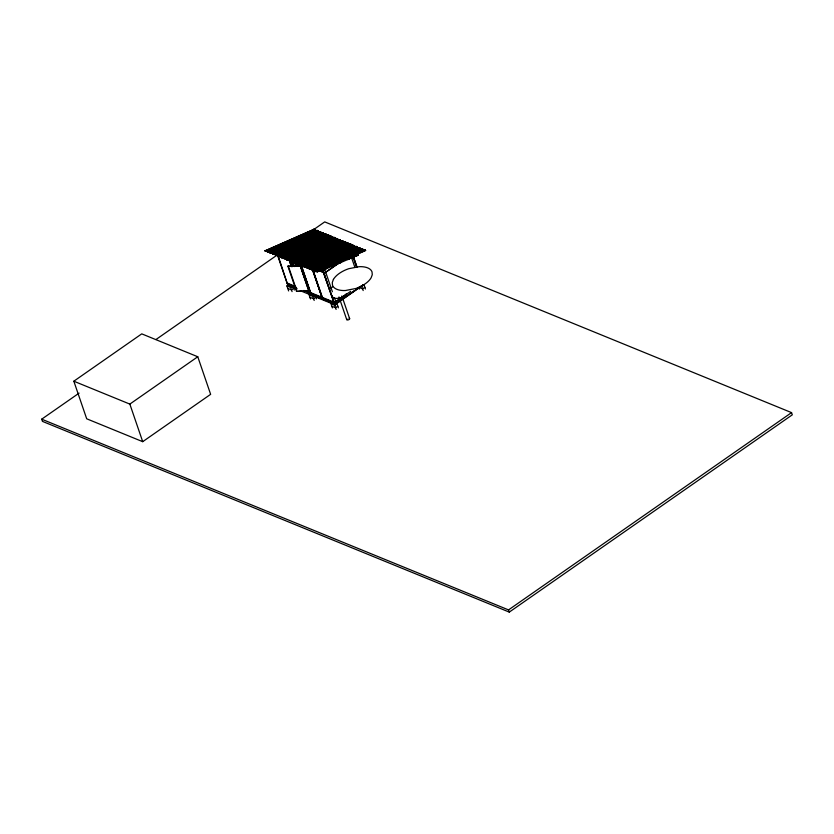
<?xml version="1.0" encoding="UTF-8"?>
<svg xmlns="http://www.w3.org/2000/svg" width="834" height="834" viewBox="0 0 834 834"><rect width="100%" height="100%" fill="white"/><g stroke="black" fill="none" stroke-linecap="round" stroke-linejoin="round"><path stroke-width="1.25" d="M265.108 250.805L314.022 229.267L315.262 229.934L266.89 251.253L266.015 250.575M339.386 239.546L341.242 240.88A1.908 0.99 66.2 0 0 341.711 240.922L343.42 241.537A1.908 0.99 66.2 0 0 344.723 242.1A1.918 1.001 66.2 0 1 346.12 242.673A1.908 0.99 66.2 0 0 347.528 243.247A1.918 1.001 66.2 0 1 348.925 243.82A1.908 0.99 66.2 0 0 350.332 244.393A1.918 1.001 66.2 0 1 351.729 244.967A1.908 0.99 66.2 0 0 353.136 245.53A1.918 1.001 66.2 0 1 354.533 246.113A1.908 0.99 66.2 0 0 355.941 246.676A1.918 1.001 66.2 0 1 357.338 247.26A1.908 0.99 66.2 0 0 358.745 247.823A1.918 1.001 66.2 0 1 360.142 248.396A1.908 0.99 66.2 0 0 361.549 248.97A1.918 1.001 66.2 0 1 362.946 249.543A1.908 0.99 66.2 0 0 364.354 250.117A1.918 1.001 66.2 0 1 365.636 250.544L317.285 271.894L315.784 271.394A1.908 0.99 66.2 0 1 315.304 271.363L313.448 270.028M309.018 291.347L296.497 291.316L287.928 266.265L299.489 265.858M300.74 265.858L287.928 266.265M296.497 291.316L309.32 290.91M73.83 381.211L141.749 333.861L197.773 356.754L210.637 394.326L142.708 441.676L86.694 418.793L73.83 381.211L129.843 404.094L142.708 441.676M310.832 231.581L324.718 221.896L791.549 412.622L792.3 414.821L509.282 612.104L42.451 421.378L41.7 419.179L79.084 393.127M155.979 339.521L277.722 254.651M287.553 284.748L296.998 288.501M288.627 290.93L286.906 285.916L288.418 284.863M288.46 285.864L289.033 285.468L296.258 288.418M286.906 285.916L290.639 287.438L292.15 286.385M129.843 404.094L197.773 356.754M322.424 269.976L324.593 268.986L332.38 291.723M323.206 270.216L322.643 270.612L333.829 302.117L305.734 290.639M324.812 269.611L323.112 270.8L320.444 269.705M323.29 272.489L323.853 272.092M345.026 258.863L324.009 273.427L344.942 258.832M353.335 256.705L351.646 257.894L354.711 266.87M353.491 257.101L356.921 266.744M351.854 258.519L353.084 257.143L353.731 259.02M300.323 263.565L310.967 294.319L301.168 265.337M332.599 286.927L329.367 289.085M346.621 293.975L334.048 302.742L304.076 290.503M350.624 291.368L334.1 302.888L303.712 290.482M334.319 303.857L310.967 294.319M336.967 302.7L340.157 300.48M342.284 298.989L353.991 290.837M357.181 288.606L362.477 285.437M300.323 290.712L334.82 304.806L363.155 284.957M322.591 269.278L334.736 304.764L363.04 285.04M332.391 307.902L330.962 303.722L334.695 305.254L336.957 303.67L338.385 307.85M337.812 306.182L335.549 307.756L331.817 306.234M364.875 287.313L362.602 288.898L358.87 287.365L359.444 289.044M41.7 419.179L508.531 609.904L791.549 412.622M322.185 232.853L324.426 234A1.908 0.99 66.2 0 0 324.885 234.041L325.239 233.843M296.331 263.283L345.13 241.839L346.85 243.163A1.908 0.99 66.2 0 0 347.319 243.205L348.914 243.684L300.532 265.003L298.958 264.524A1.908 0.99 66.2 0 1 298.478 264.482L296.331 263.283L344.536 242.058M364.239 250.044L365.615 250.408M350.718 244.133L301.762 265.66L350.739 244.133L352.459 245.457A1.908 0.99 66.2 0 0 352.928 245.498L354.763 246.249A1.908 0.99 66.2 0 0 355.732 246.645L356.327 246.426M264.983 250.909L314.282 229.246M266.671 251.003L315.043 229.684M264.951 250.784L265.097 250.94A1.908 0.99 66.2 0 0 265.504 250.815A1.918 1.001 66.2 0 1 266.901 251.388L315.283 230.069A1.908 0.99 66.2 0 0 316.493 230.747M266.89 251.263L315.481 230.184M267.13 251.524A1.908 0.99 66.2 0 0 268.1 251.931L317.087 230.382L318.817 231.706A1.908 0.99 66.2 0 0 319.276 231.748L321.111 232.498L272.708 253.797L271.623 252.869M266.911 251.399A1.908 0.99 66.2 0 0 268.308 251.962L316.68 230.643M268.121 251.92L269.445 252.118L317.848 230.83M269.445 252.118L318.067 231.081M268.308 251.962A1.918 1.001 66.2 0 1 269.705 252.535L318.088 231.216A1.908 0.99 66.2 0 0 319.485 231.789A1.918 1.001 66.2 0 1 320.892 232.363A1.908 0.99 66.2 0 0 322.289 232.936M269.695 252.41L318.307 231.352M269.935 252.671L318.432 231.466M270.06 252.785L318.557 231.571M270.185 252.89L318.817 231.706M319.631 231.56L270.925 253.067A1.908 0.99 66.2 0 1 270.435 253.025L270.31 252.973M270.925 253.067L319.891 231.529M272.27 253.286L320.652 231.967M272.489 253.546L320.871 232.227M269.716 252.546A1.908 0.99 66.2 0 0 271.113 253.109A1.918 1.001 66.2 0 1 272.509 253.682L320.892 232.363M322.435 232.707L273.729 254.214L275.293 254.693L323.675 233.374M272.52 253.692A1.908 0.99 66.2 0 0 273.917 254.255L322.695 232.676M275.074 254.433L323.456 233.113M273.917 254.255A1.918 1.001 66.2 0 1 275.314 254.829L323.696 233.51A1.908 0.99 66.2 0 0 325.093 234.083A1.918 1.001 66.2 0 1 326.501 234.656M275.303 254.693L323.915 233.645M275.418 254.839L324.04 233.76M275.668 255.079L324.165 233.864M275.793 255.183L324.426 234M275.918 255.256L276.044 255.319A1.908 0.99 66.2 0 0 276.513 255.36L325.5 233.822L326.719 234.792L278.316 256.09L277.232 255.162M277.878 255.579L326.261 234.26M278.097 255.829L326.48 234.51M275.324 254.839A1.908 0.99 66.2 0 0 276.721 255.402A1.918 1.001 66.2 0 1 278.118 255.975L326.501 234.656A1.908 0.99 66.2 0 0 327.898 235.219A1.918 1.001 66.2 0 1 329.305 235.803M278.129 255.975A1.908 0.99 66.2 0 0 279.526 256.538L328.304 234.969L330.035 236.293A1.908 0.99 66.2 0 0 330.493 236.335L332.328 237.085A1.908 0.99 66.2 0 0 333.298 237.482L284.947 258.79L287.261 259.906A1.908 0.99 66.2 0 0 287.73 259.947L289.565 260.698M327.71 235.178L279.338 256.497L280.662 256.705L329.065 235.407M280.902 256.976L329.284 235.657M279.526 256.549A1.918 1.001 66.2 0 1 280.922 257.122L329.305 235.803A1.908 0.99 66.2 0 0 330.702 236.366A1.918 1.001 66.2 0 1 332.109 236.95A1.908 0.99 66.2 0 0 333.506 237.513A1.918 1.001 66.2 0 1 334.914 238.086A1.908 0.99 66.2 0 0 336.31 238.66A1.918 1.001 66.2 0 1 337.707 239.233A1.908 0.99 66.2 0 0 339.021 239.869M329.503 235.918L281.121 257.237L280.662 256.705M329.649 236.053L281.152 257.258L281.652 257.612A1.908 0.99 66.2 0 0 282.121 257.654L282.716 257.435M281.402 257.466L329.774 236.147M281.527 257.55L329.899 236.23M281.652 257.612L330.035 236.293M282.142 257.643L331.108 236.116M280.933 257.122A1.908 0.99 66.2 0 0 282.33 257.685L330.702 236.376M282.841 257.456L283.466 257.852L331.869 236.554M283.466 257.852L332.088 236.804M282.33 257.696A1.918 1.001 66.2 0 1 283.727 258.259L332.109 236.95M332.307 237.054L283.716 258.133M283.737 258.269A1.908 0.99 66.2 0 0 285.134 258.832L333.913 237.263L335.643 238.587A1.908 0.99 66.2 0 0 336.102 238.628L337.937 239.379A1.908 0.99 66.2 0 0 338.906 239.775L290.545 261.084L292.87 262.199A1.908 0.99 66.2 0 0 293.339 262.241L295.173 262.981L343.525 241.641M286.291 259.02L334.674 237.7M285.134 258.832A1.918 1.001 66.2 0 1 286.531 259.405L334.893 237.951M286.729 259.52L335.112 238.201M286.76 259.551L335.258 238.347M287.011 259.76L335.383 238.441M287.136 259.843L335.508 238.524M287.261 259.906L335.643 238.587M287.751 259.937L336.717 238.409M286.542 259.416A1.908 0.99 66.2 0 0 287.938 259.979L336.31 238.66M289.096 260.166L337.478 238.847M289.315 260.416L337.697 239.097M337.718 239.243L289.335 260.552A1.918 1.001 66.2 0 0 287.938 259.979M289.534 260.667L337.916 239.348M289.346 260.562A1.908 0.99 66.2 0 0 290.743 261.125L339.521 239.556M291.9 261.313L340.282 239.994M290.743 261.125A1.918 1.001 66.2 0 1 292.14 261.699L340.501 240.244M292.338 261.813L340.72 240.494L292.369 261.834M292.494 261.959L340.991 240.734M292.744 262.137L341.116 240.817M292.87 262.199L341.242 240.88M293.349 262.23L342.326 240.703M293.547 262.272L341.919 240.953A1.918 1.001 66.2 0 1 343.316 241.526L294.944 262.846A1.918 1.001 66.2 0 0 293.547 262.272A1.908 0.99 66.2 0 1 292.15 261.709M294.704 262.46L343.087 241.141M294.923 262.71L343.306 241.391M297.509 263.596L345.891 242.277M297.728 263.857L346.11 242.538M294.955 262.856A1.908 0.99 66.2 0 0 296.341 263.419A1.918 1.001 66.2 0 1 297.748 263.992L346.131 242.673M297.947 264.107L346.35 242.809M298.103 264.242L346.6 243.028M298.353 264.42L346.725 243.101M298.478 264.482L346.85 243.163M298.958 264.524L347.934 242.986M297.759 264.003A1.908 0.99 66.2 0 0 299.145 264.566L347.528 243.247M300.313 264.743L348.695 243.424M299.156 264.566A1.918 1.001 66.2 0 1 300.553 265.139L349.154 243.955A1.908 0.99 66.2 0 0 350.124 244.352L350.478 244.164M349.123 243.935L300.542 265.003M302.106 265.473L303.096 265.869L351.489 244.57M303.096 265.869L351.708 244.821M300.563 265.149A1.908 0.99 66.2 0 0 301.95 265.712A1.918 1.001 66.2 0 1 303.357 266.286L351.739 244.967M303.555 266.4L351.958 245.102M303.347 266.15L352.084 245.217M303.712 266.536L352.334 245.394M303.837 266.64L352.459 245.457M353.543 245.279L304.566 266.807L306.38 267.568L354.731 246.228M303.368 266.296A1.908 0.99 66.2 0 0 304.754 266.849L353.136 245.54M305.922 267.036L354.294 245.717M306.141 267.287L354.513 245.967M304.764 266.859A1.918 1.001 66.2 0 1 306.161 267.433L354.544 246.113M357.077 246.843L356.347 246.426L307.371 267.954L308.705 268.162L357.098 246.864L358.067 247.75A1.908 0.99 66.2 0 0 358.537 247.792M308.705 268.162L357.317 247.114M306.172 267.433A1.908 0.99 66.2 0 0 307.558 267.995A1.918 1.001 66.2 0 1 308.966 268.579L357.348 247.26M309.164 268.684L357.567 247.396M308.955 268.444L357.692 247.51M309.31 268.829L357.942 247.688M309.445 268.923L358.067 247.75M309.695 269.069A1.908 0.99 66.2 0 0 310.165 269.111L358.891 247.594L360.371 248.542A1.908 0.99 66.2 0 0 361.341 248.939L361.935 248.709M308.976 268.579A1.908 0.99 66.2 0 0 310.363 269.142L359.152 247.573M311.53 269.33L359.902 248.011M310.175 269.101L311.749 269.58L360.121 248.261M360.152 248.407L311.77 269.716A1.918 1.001 66.2 0 0 310.363 269.142M360.34 248.511L311.76 269.591M314.335 270.477L362.707 249.157L363.676 250.044A1.908 0.99 66.2 0 0 364.145 250.085M314.554 270.727L362.926 249.408M311.78 269.726A1.908 0.99 66.2 0 0 313.167 270.289A1.918 1.001 66.2 0 1 314.574 270.862L362.957 249.554M314.772 270.977L363.176 249.689M314.918 271.123L363.301 249.804M315.054 271.217L363.551 249.981M315.304 271.363L363.676 250.044M315.784 271.394L364.5 249.887M314.585 270.873A1.908 0.99 66.2 0 0 315.971 271.436L364.76 249.866M317.139 271.623L365.511 250.304M321.194 258.915L323.561 257.904M353.209 256.83L356.045 256.007L322.894 270.174M333.892 265.181L332.141 266.296L333.892 265.181L327.939 262.752M341.304 262.012C334.945 264.587 347.267 261.647 337.739 260.552M353.97 254.683L356.347 255.652L358.193 255.235L356.389 255.996L354.012 255.027M276.534 255.35L277.107 255.141M314.022 229.267L313.688 229.454A1.908 0.99 66.2 0 1 313.334 229.465L313.469 229.621A1.908 0.99 66.2 0 0 313.876 229.496A1.918 1.001 66.2 0 1 315.283 230.069M313.323 270.06L361.956 248.72L362.686 249.126M317.066 230.382L316.493 230.601A1.908 0.99 66.2 0 1 315.502 230.205L315.262 229.944M355.764 253.911L358.14 254.881M352.938 256.872L353.585 257.028M310.957 251.107L314.533 252.566M337.176 262.147L339.563 263.127M301.772 252.056L304.149 253.025M330.368 264.065L333.934 265.525M309.487 256.705L313.063 258.165M275.543 247.344L277.93 248.323M273.75 248.115L276.127 249.085M296.351 257.352L298.739 258.321M302.304 259.781L305.869 261.24M319.036 270.57L323.707 272.478L318.463 270.518M289.867 261.209L300 265.348L309.133 292.025M290.086 261.834L300.49 266.213L309.112 291.389M295.1 286.291L287.084 283.018L277.899 254.995M287.303 283.643L295.695 287.073M287.355 283.789L296.122 287.376M308.319 293.349L313.136 295.319M315.554 296.299L319.161 297.78M321.58 298.77L327.606 301.23M330.014 302.21L333.631 303.691M287.907 285.635L296.768 289.252M309.883 297.269L313.615 298.791L315.877 297.217L316.451 298.885M287.761 288.418L291.493 289.951L293.766 288.366L294.339 290.034M343.42 241.537L343.545 241.662A1.908 0.99 66.2 0 0 344.515 242.058M508.531 609.904L509.282 612.104M365.438 288.991L364.01 284.811L361.748 286.396L363.176 290.566M352.824 255.183L356.9 267.12M354.148 260.239L356.233 266.338M341.857 295.945L349.623 318.609M338.969 296.925L346.725 319.589M334.476 297.874L335.748 301.554M322.675 269.319L334.82 304.806M334.695 305.254L336.123 309.424M312.896 269.736L322.383 297.436M312.844 270.112L322.633 299.083L312.74 270.174M312.427 269.549L321.914 297.248M314.189 300.469L312.76 296.289L309.028 294.767L310.457 298.937M301.21 264.962L310.696 292.661M301.157 267.005L309.153 290.347M300.115 264.514L309.602 292.213M292.661 261.761L294.298 266.557M291.525 262.543L292.755 266.14M290.847 261.73L292.526 266.651M289.513 260.187L291.577 266.202M289.023 259.343L291.493 266.567M288.918 259.416L291.389 266.64M288.23 265.827L296.404 289.69M290.639 287.438L292.067 291.619M277.18 254.297L287.991 285.676M274.407 247.208L272.603 247.979M349.029 318.234A1.532 0.761 -18.9 0 1 349.373 319.266A1.532 0.761 -18.9 0 1 347.319 319.964A1.532 0.761 -18.9 0 1 346.975 318.932M346.475 293.724A7.642 3.826 -18.9 0 1 337.947 298.343A7.642 3.826 -18.9 0 1 332.297 295.486M315.971 271.436A1.918 1.001 66.2 0 1 317.264 271.863M304.556 266.817A1.908 0.99 66.2 0 1 304.087 266.776M316.774 230.58A1.918 1.001 66.2 0 1 318.088 231.216M322.289 232.936A1.918 1.001 66.2 0 1 323.696 233.51M339.198 239.744A1.918 1.001 66.2 0 1 340.512 240.38A1.908 0.99 66.2 0 0 341.919 240.953M333.423 279.411L332.286 282.465L332.505 285.259A21.361 10.686 -18.9 0 0 345.391 290.524L355.732 288.522A20.516 10.258 -18.9 0 0 371.12 277.805L372.266 274.74L372.037 271.947A21.361 10.686 -18.9 0 0 359.152 266.682L348.81 268.684A20.516 10.258 -18.9 0 0 333.423 279.411M326.699 268.246L324.958 269.361L326.699 268.246M349.686 258.425L347.934 259.541L349.686 258.425"/></g></svg>
